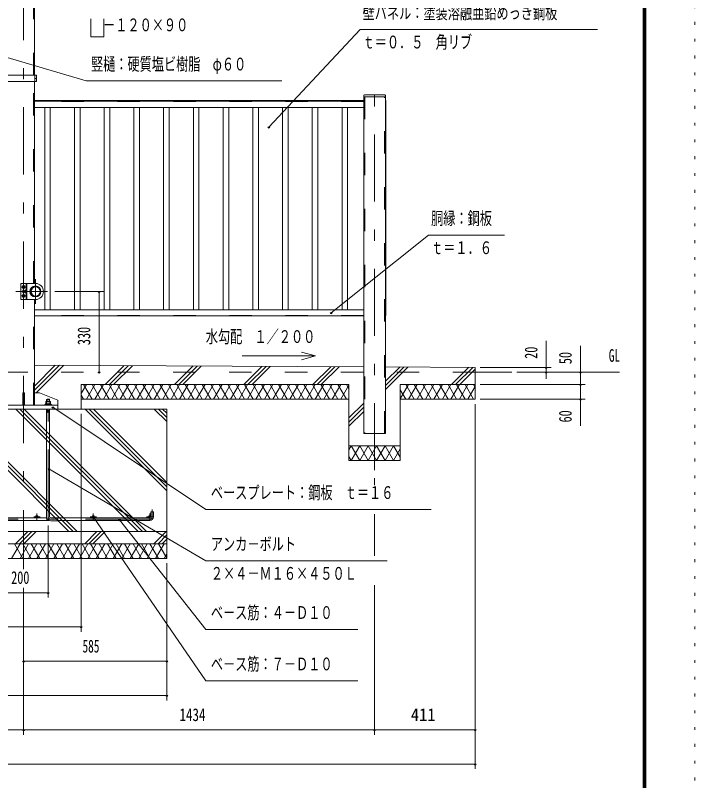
# Model space of a CAD drawing. Units: millimetres, scale not verified. Extents: x -34085 to 34091, y -14700 to 14700.
# Drawn here: x 24374 to 34091, y -4305 to 6636 of the extents above; entities that cross this region are included whole.
import ezdxf
from ezdxf.enums import TextEntityAlignment as Align

# ---------------------------------------------------------------- set-up
doc = ezdxf.new("R2010")
doc.units = ezdxf.units.MM
doc.header["$LTSCALE"] = 80
for name, pattern in [('USER2', [10, 4, -6]), ('USER3', [24, 12, -5, 2, -5]), ('USER4', [3, 0.5, -2.5])]:
    doc.linetypes.add(name, pattern=pattern)
for name, color, linetype, lineweight in [('0-6_2-02BOLD', 7, 'Continuous', 18), ('0-7_2-12HIDDEN', 3, 'USER2', 18), ('0-8_2-22CENTER', 3, 'USER3', 18), ('0-9_2-42THIN', 4, 'Continuous', 18), ('0-A_2-52DIM', 3, 'Continuous', 18), ('0-B_2-62HATCH', 2, 'Continuous', 18), ('0-C_F-F1PAPER', 5, 'Continuous', 18), ('0-D_F-E_J_ADD', 5, 'USER4', 18)]:
    doc.layers.add(name, color=color, linetype=linetype, lineweight=lineweight)
doc.styles.add('ＭＳ ゴシック', font='')
doc.styles.get('ＭＳ ゴシック').set_extended_font_data('MS Gothic')

msp = doc.modelspace()

# ---------------------------------------------------------------- linework, layer by layer
at = {"layer": '0-6_2-02BOLD'}
for p, q in [((24649.78, 7241.41), (24649.78, 5778.4)), ((24655.36, 5778.4), (24655.36, 5687.41)), ((24655.36, 5732.91), (24676.7, 5732.91)), ((24649.77, 5687.41), (24649.77, 2803.4)), ((29356.92, 5470.4), (29668.77, 5470.4)), ((29367.42, 5498.4), (29658.26, 5498.4)), ((29668.77, 5487.9), (29668.77, 657.9)), ((24649.76, 5417.9), (29356.92, 5417.9)), ((29356.92, 5406.7), (24649.76, 5406.7)), ((24649.76, 5319.2), (29356.92, 5319.2)), ((24528.84, 2803.4), (24528.84, 2572.4)), ((24493.84, 2698.01), (24481.6, 2698.01)), ((24481.6, 2677.8), (24493.84, 2677.8)), ((24511.34, 2698.4), (24493.84, 2698.4)), ((24493.84, 2677.4), (24511.34, 2677.4)), ((24528.84, 2698.01), (24513.11, 2698.01)), ((24513.11, 2677.8), (24528.84, 2677.8)), ((24587.63, 2698.4), (24583.79, 2698.4)), ((24583.79, 2677.4), (24587.63, 2677.4)), ((24649.77, 2572.4), (24649.77, 1063.9)), ((24649.77, 2426.8), (29356.92, 2426.8)), ((29356.92, 2337.9), (24649.77, 2337.9)), ((29356.92, 1610.84), (24649.77, 1634.25)), ((30951.34, 1602.9), (29668.77, 1609.28)), ((30951.34, 1532.9), (31476.34, 1532.9)), ((24483.35, 1063.9), (24483.35, 1238.9)), ((24864.85, 1142.98), (24822.85, 1142.98)), ((24826.68, 1114.29), (24826.68, 1082.45)), ((24861.02, 1082.45), (24861.02, 1114.29)), ((24982.28, 1133.9), (24982.28, 1063.9)), ((29145.44, 1147.9), (25316.34, 1147.9)), ((24822.85, 1007.9), (24822.85, -528.6)), ((24833.35, 1082.45), (24843.84, 1071.95)), ((24843.84, 1082.45), (24854.35, 1071.95)), ((24864.85, -528.6), (24864.85, 1007.9)), ((24983.85, 1063.9), (24983.85, 1007.9)), ((24864.85, 960.65), (24822.85, 960.65)), ((29145.44, 482.9), (29880.44, 482.9)), ((24125.45, -584.6), (24862.25, -584.6)), ((24826.68, -549.6), (24161.02, -549.6)), ((24983.85, -549.6), (26296.35, -549.6)), ((26296.35, -584.6), (24983.85, -584.6)), ((26541.35, -742.1), (21291.35, -742.1)), ((21291.35, -917.1), (26541.35, -917.1))]:
    msp.add_line(p, q, dxfattribs=at)
for points in [[(23435.11, 5778.4), (24676.7, 5778.4), (24676.7, 5687.41), (23435.11, 5687.41)], [(29668.87, 657.9), (29356.92, 657.9), (29356.92, 5487.9)], [(29668.77, 5417.9), (29675.59, 5417.9), (29675.59, 2343.5), (29668.77, 2343.5)], [(24661.84, 2803.4), (24451.85, 2803.4), (24451.85, 2572.4), (24661.84, 2572.4)], [(24528.84, 2667.7), (24513.11, 2667.7), (24511.34, 2670.75), (24511.34, 2705.05), (24513.11, 2708.11), (24528.84, 2708.11)], [(29880.44, 1147.9), (30951.34, 1147.9), (30951.34, 1602.9)], [(25316.34, 1007.9), (25316.34, 1357.9), (29145.44, 1357.9), (29145.44, 272.9), (29880.44, 272.9), (29880.44, 1357.9), (30951.34, 1357.9)], [(24483.35, 1238.9), (24504.35, 1238.9), (24504.35, 1063.9)], [(24649.77, 1238.9), (24719.77, 1238.9), (24982.28, 1133.9)], [(24809.5, 1082.45), (24809.5, 1114.29), (24814.98, 1117.45), (24872.72, 1117.45), (24878.2, 1114.29), (24878.2, 1082.45)], [(24864.85, 1117.45), (24864.85, 1142.98), (24857.85, 1149.98), (24829.85, 1149.98), (24822.85, 1142.98), (24822.85, 1117.45)], [(24983.85, 1063.9), (24003.85, 1063.9), (24003.85, 1007.9)], [(24794.85, 1063.9), (24794.85, 1071.95), (24892.85, 1071.95), (24892.85, 1063.9)], [(24881.47, 1071.95), (24881.47, 1082.45), (24806.23, 1082.45), (24806.23, 1071.95)], [(24882.35, -588.1), (24983.85, -588.1), (24983.85, -546.1), (24882.35, -546.1)], [(26313.85, -532.1), (26313.85, -462.1), (26348.85, -462.1), (26348.85, -532.1)]]:
    msp.add_lwpolyline(points, dxfattribs=at)
for points in [[(24493.83, 2730.69), (24476.34, 2740.8), (24476.34, 2761.01), (24493.84, 2771.11), (24511.34, 2761.01), (24511.34, 2740.8)], [(24476.34, 2614.8), (24493.83, 2604.69), (24511.34, 2614.8), (24511.34, 2635), (24493.84, 2645.11), (24476.34, 2635)], [(24481.6, 2667.7), (24493.84, 2667.7), (24493.84, 2708.11), (24481.6, 2708.11), (24479.84, 2705.05), (24479.84, 2670.75)], [(24587.63, 2677.41), (24587.63, 2698.4), (24591.13, 2694.9), (24591.13, 2680.9)], [(26541.35, -1127.1), (26541.35, 1007.9), (21291.35, 1007.9), (21291.35, -1127.1)]]:
    msp.add_lwpolyline(points, close=True, dxfattribs=at)
for centre, radius in [((24493.84, 2750.9), 21.88), ((24493.84, 2750.9), 17.15), ((24661.84, 2687.9), 78.75), ((24665.87, 2687.9), 74.72), ((24665.87, 2687.9), 66.67), ((24493.84, 2624.9), 21.88), ((24493.84, 2624.9), 17.15), ((24682.85, -532.1), 17.5), ((25489.6, -532.1), 17.5), ((26296.35, -532.1), 17.5)]:
    msp.add_circle(centre, radius, dxfattribs=at)
for centre, radius, start, end in [((29367.42, 5487.9), 10.5, 90, 180), ((29658.26, 5487.9), 10.5, 0, 90), ((24661.84, 2687.9), 115.5, 270, 90), ((24487.94, 2703.06), 8.11, 180, 218.54623), ((24509.62, 2687.91), 29.79, 160.17088, 199.83133), ((24487.95, 2672.75), 8.11, 141.46857, 180), ((24541.12, 2687.9), 29.79, 160.16867, 199.82912), ((24519.45, 2703.06), 8.11, 180, 218.53143), ((24519.45, 2672.75), 8.11, 141.45377, 180), ((24818.08, 1104.21), 13.24, 49.57011, 90), ((24843.84, 1069.23), 48.23, 69.13594, 110.86407), ((24869.61, 1104.21), 13.24, 90, 130.4299), ((24882.35, -528.6), 59.5, 180, 270), ((24882.35, -528.6), 17.5, 180, 270), ((26296.35, -532.1), 52.5, 270, 0)]:
    msp.add_arc(centre, radius, start, end, dxfattribs=at)
at = {"layer": '0-7_2-12HIDDEN'}
for p, q in [((24635.07, 5778.4), (24635.07, 7241.41)), ((24635.07, 2803.4), (24635.07, 5687.41)), ((29371.62, 5470.4), (29371.62, 657.9)), ((29654.07, 657.9), (29654.07, 5470.4)), ((24649.76, 5412.3), (29356.92, 5412.3)), ((29356.92, 5402.5), (24649.76, 5402.5)), ((29671.39, 5417.9), (29671.39, 2343.5)), ((24540.04, 2572.4), (24540.04, 2803.4)), ((24635.07, 1063.9), (24635.07, 2572.4)), ((29356.92, 2343.5), (24649.77, 2343.5)), ((30951.34, 1532.9), (16881.34, 1532.9))]:
    msp.add_line(p, q, dxfattribs=at)
at = {"layer": '0-8_2-22CENTER'}
for p, q in [((24493.85, 7241.41), (24493.85, -1281.07)), ((29512.85, 132.9), (29512.85, 5775.85)), ((24661.84, 2512.9), (24661.84, 2862.9)), ((24537.59, 2750.9), (24450.09, 2750.9)), ((24381.84, 2687.9), (24836.83, 2687.9)), ((24447.8, 2624.9), (24537.59, 2624.9)), ((24843.84, -528.6), (24843.84, 1191.98)), ((26331.35, -532.1), (26331.35, -427.1)), ((24728.35, -532.1), (24637.34, -532.1)), ((24682.85, -577.6), (24682.85, -486.6)), ((25535.1, -532.1), (25444.1, -532.1)), ((25489.6, -577.6), (25489.6, -486.6)), ((26341.85, -532.1), (26250.85, -532.1)), ((26296.35, -577.6), (26296.35, -486.6)), ((21536.36, -567.1), (26296.35, -567.1))]:
    msp.add_line(p, q, dxfattribs=at)
for centre, radius, start, end in [((24882.35, -528.6), 38.5, 180, 270), ((26296.35, -532.1), 35, 270, 0)]:
    msp.add_arc(centre, radius, start, end, dxfattribs=at)
at = {"layer": '0-9_2-42THIN'}
for p, q in [((24794.84, 5319.2), (24794.84, 2426.8)), ((24875.34, 2426.8), (24875.34, 5319.2)), ((25220.09, 5319.2), (25220.09, 2426.8)), ((25300.59, 2426.8), (25300.59, 5319.2)), ((25645.34, 5319.2), (25645.34, 2426.8)), ((25725.84, 2426.8), (25725.84, 5319.2)), ((26070.59, 5319.2), (26070.59, 2426.8)), ((26151.09, 2426.8), (26151.09, 5319.2)), ((26495.84, 5319.2), (26495.84, 2426.8)), ((26576.34, 2426.8), (26576.34, 5319.2)), ((26921.09, 5319.2), (26921.09, 2426.8)), ((27001.59, 2426.8), (27001.59, 5319.2)), ((27346.34, 5319.2), (27346.34, 2426.8)), ((27426.84, 2426.8), (27426.84, 5319.2)), ((27771.59, 5319.2), (27771.59, 2426.8)), ((27852.09, 2426.8), (27852.09, 5319.2)), ((28196.84, 5319.2), (28196.84, 2426.8)), ((28277.34, 2426.8), (28277.34, 5319.2)), ((28622.09, 5319.2), (28622.09, 2426.8)), ((28702.59, 2426.8), (28702.59, 5319.2)), ((29047.34, 5319.2), (29047.34, 2426.8)), ((29127.84, 2426.8), (29127.84, 5319.2)), ((24493.84, 2695.6), (24511.34, 2695.6)), ((24511.34, 2680.2), (24493.84, 2680.2)), ((24590.44, 2695.6), (24583.46, 2695.6)), ((24583.46, 2680.2), (24590.44, 2680.2)), ((24828.1, 1148.23), (24828.1, 1117.45)), ((24859.6, 1117.45), (24859.6, 1148.23))]:
    msp.add_line(p, q, dxfattribs=at)
for points in [[(24822.85, 951.56), (24828.1, 960.65), (24828.1, 1007.9)], [(24859.6, 1007.9), (24859.6, 960.65), (24864.85, 951.56)]]:
    msp.add_lwpolyline(points, dxfattribs=at)
at = {"layer": '0-A_2-52DIM'}
for p, q in [((29306.35, 6432.9), (27999.41, 5038.52)), ((32701.34, 6432.9), (29306.35, 6432.9)), ((28013.41, 5038.52), (27985.41, 5038.52)), ((28891.51, 2381.95), (30286.34, 3492.9)), ((30286.34, 3492.91), (31371.34, 3492.91)), ((24941.84, 2687.9), (25641.84, 2687.9)), ((25585.84, 2687.9), (25557.84, 2687.9)), ((25571.84, 2687.9), (25571.84, 1532.9)), ((28905.51, 2381.95), (28877.51, 2381.95)), ((31966.34, 1438.97), (31966.34, 1980.9)), ((32456.35, 1910.9), (32456.35, 769.9)), ((28466.24, 1713.33), (28669.09, 1767.69)), ((25585.84, 1532.9), (25557.84, 1532.9)), ((31021.34, 1602.9), (32036.34, 1602.9)), ((33016.35, 1532.9), (31546.34, 1532.9)), ((31980.34, 1602.9), (31952.34, 1602.9)), ((31980.34, 1532.9), (31952.34, 1532.9)), ((32470.35, 1532.9), (32442.35, 1532.9)), ((32526.34, 1357.9), (31021.34, 1357.9)), ((32470.35, 1357.9), (32442.35, 1357.9)), ((31021.34, 1147.9), (32526.34, 1147.9)), ((32470.35, 1147.9), (32442.35, 1147.9)), ((24925.75, 1034.8), (24897.75, 1034.8)), ((30951.35, -4137.1), (30951.35, 1077.9)), ((25316.34, -2177.1), (25316.34, 937.9)), ((24869.14, 154.53), (24841.14, 154.53)), ((27101.35, -1162.1), (24855.14, 154.53)), ((29512.85, -82.53), (29512.85, 20.87)), ((25509.05, -539.65), (25481.05, -539.65)), ((27101.35, -2877.1), (25495.05, -539.65)), ((29512.85, -1092.09), (29512.85, -496.78)), ((25878.53, -575.3), (25850.53, -575.3)), ((25864.53, -575.3), (27101.35, -2142.1)), ((24843.84, -1687.1), (24843.84, -658.44)), ((26541.35, -3157.1), (26541.35, -1197.1)), ((27101.35, -1162.1), (29691.35, -1162.1)), ((29512.85, -1512.1), (29512.85, -3647.1)), ((24143.85, -1617.1), (24843.84, -1617.1)), ((24493.85, -1547.1), (24493.85, -3647.1)), ((24857.84, -1617.1), (24829.84, -1617.1)), ((22516.35, -2107.1), (25316.34, -2107.1)), ((25330.34, -2107.1), (25302.34, -2107.1)), ((27101.35, -2142.1), (29271.34, -2142.1)), ((24507.85, -2597.1), (24479.85, -2597.1)), ((24493.85, -2597.1), (26541.35, -2597.1)), ((26555.35, -2597.1), (26527.35, -2597.1)), ((29271.34, -2877.1), (27101.35, -2877.1)), ((21291.35, -3087.1), (26541.35, -3087.1)), ((26555.35, -3087.1), (26527.35, -3087.1)), ((30951.35, -3577.1), (16881.36, -3577.1)), ((24507.85, -3577.1), (24479.85, -3577.1)), ((29526.85, -3577.1), (29498.85, -3577.1)), ((30965.35, -3577.1), (30937.35, -3577.1)), ((16881.36, -4067.1), (30951.35, -4067.1)), ((30965.35, -4067.1), (30937.35, -4067.1))]:
    msp.add_line(p, q, dxfattribs=at)
for points in [[(25456.34, 6585.42), (25456.34, 6327.9), (25640.64, 6327.9), (25640.64, 6585.42)], [(28186.34, 5697.9), (25386.34, 5697.9), (23382.21, 6288.17)], [(27619.09, 1767.69), (28669.09, 1767.69), (28466.24, 1822.04)], [(24911.75, 1034.8), (27101.35, -427.1), (30321.35, -427.1)]]:
    msp.add_lwpolyline(points, dxfattribs=at)
for centre in [(27999.41, 5038.52), (25571.84, 2687.9), (28891.51, 2381.95), (25571.84, 1532.9), (31966.34, 1602.9), (31966.34, 1532.9), (32456.35, 1532.9), (32456.35, 1357.9), (32456.35, 1147.9), (24911.75, 1034.8), (24855.14, 154.53), (25495.05, -539.65), (25864.53, -575.3), (24843.84, -1617.1), (25316.34, -2107.1), (24493.85, -2597.1), (26541.35, -2597.1), (26541.35, -3087.1), (24493.85, -3577.1), (29512.85, -3577.1), (30951.35, -3577.1), (30951.35, -4067.1)]:
    msp.add_arc(centre, 14, 180, 0, dxfattribs=at)
at = {"layer": '0-B_2-62HATCH'}
for p, q in [((24649.77, 1335.78), (24946.77, 1632.78)), ((25005.87, 1632.48), (24649.77, 1276.38)), ((24671.69, 1238.9), (25064.98, 1632.19)), ((25931.82, 1627.88), (25661.85, 1357.9)), ((25990.92, 1627.58), (25721.24, 1357.9)), ((25780.64, 1357.9), (26050.02, 1627.29)), ((26651.8, 1357.9), (26916.87, 1622.97)), ((26711.2, 1357.9), (26975.97, 1622.68)), ((27035.08, 1622.39), (26770.6, 1357.9)), ((27641.75, 1357.9), (27901.91, 1618.07)), ((27961.02, 1617.78), (27701.14, 1357.9)), ((28020.12, 1617.49), (27760.54, 1357.9)), ((28631.7, 1357.9), (28886.97, 1613.17)), ((28946.06, 1612.88), (28691.09, 1357.9)), ((28750.49, 1357.9), (29005.17, 1612.59)), ((29668.77, 1405.03), (29872.01, 1608.27)), ((29931.12, 1607.98), (29668.77, 1345.63)), ((29668.77, 1286.23), (29990.22, 1607.68)), ((30611.59, 1357.9), (30857.06, 1603.37)), ((30916.16, 1603.08), (30670.99, 1357.9)), ((30730.38, 1357.9), (30951.34, 1578.86)), ((25391.47, 1357.9), (25316.34, 1227.79)), ((25472.3, 1147.9), (25351.05, 1357.9)), ((25391.47, 1147.9), (25512.71, 1357.9)), ((25472.3, 1357.9), (25593.54, 1147.9)), ((25633.96, 1357.9), (25512.71, 1147.9)), ((25714.78, 1147.9), (25593.54, 1357.9)), ((25633.96, 1147.9), (25755.19, 1357.9)), ((25714.78, 1357.9), (25836.02, 1147.9)), ((25876.44, 1357.9), (25755.19, 1147.9)), ((25957.27, 1147.9), (25836.02, 1357.9)), ((25876.44, 1147.9), (25997.68, 1357.9)), ((25957.27, 1357.9), (26078.51, 1147.9)), ((26118.93, 1357.9), (25997.68, 1147.9)), ((26199.76, 1147.9), (26078.52, 1357.9)), ((26118.93, 1147.9), (26240.17, 1357.9)), ((26199.76, 1357.9), (26321, 1147.9)), ((26361.41, 1357.9), (26240.17, 1147.9)), ((26442.24, 1147.9), (26321.01, 1357.9)), ((26361.41, 1147.9), (26482.65, 1357.9)), ((26442.24, 1357.9), (26563.49, 1147.9)), ((26603.9, 1357.9), (26482.66, 1147.9)), ((26684.73, 1147.9), (26563.49, 1357.9)), ((26603.9, 1147.9), (26725.15, 1357.9)), ((26805.98, 1147.9), (26684.73, 1357.9)), ((26846.39, 1357.9), (26725.15, 1147.9)), ((26805.98, 1357.9), (26927.22, 1147.9)), ((26967.64, 1357.9), (26846.39, 1147.9)), ((27048.46, 1147.9), (26927.22, 1357.9)), ((26967.64, 1147.9), (27088.87, 1357.9)), ((27048.46, 1357.9), (27169.71, 1147.9)), ((27210.12, 1357.9), (27088.88, 1147.9)), ((27290.95, 1147.9), (27169.7, 1357.9)), ((27210.12, 1147.9), (27331.36, 1357.9)), ((27290.95, 1357.9), (27412.19, 1147.9)), ((27452.61, 1357.9), (27331.36, 1147.9)), ((27533.44, 1147.9), (27412.19, 1357.9)), ((27452.61, 1147.9), (27573.85, 1357.9)), ((27533.44, 1357.9), (27654.68, 1147.9)), ((27695.09, 1357.9), (27573.85, 1147.9)), ((27775.92, 1147.9), (27654.69, 1357.9)), ((27695.09, 1147.9), (27816.33, 1357.9)), ((27775.92, 1357.9), (27897.17, 1147.9)), ((27937.58, 1357.9), (27816.34, 1147.9)), ((28018.41, 1147.9), (27897.17, 1357.9)), ((27937.58, 1147.9), (28058.83, 1357.9)), ((28018.41, 1357.9), (28139.66, 1147.9)), ((28180.07, 1357.9), (28058.83, 1147.9)), ((28260.9, 1147.9), (28139.66, 1357.9)), ((28180.07, 1147.9), (28301.32, 1357.9)), ((28260.9, 1357.9), (28382.14, 1147.9)), ((28422.55, 1357.9), (28301.32, 1147.9)), ((28503.38, 1147.9), (28382.14, 1357.9)), ((28422.55, 1147.9), (28543.8, 1357.9)), ((28503.39, 1357.9), (28624.63, 1147.9)), ((28665.04, 1357.9), (28543.8, 1147.9)), ((28745.87, 1147.9), (28624.63, 1357.9)), ((28665.04, 1147.9), (28786.29, 1357.9)), ((28867.12, 1147.9), (28745.88, 1357.9)), ((28907.53, 1357.9), (28786.29, 1147.9)), ((28867.12, 1357.9), (28988.37, 1147.9)), ((29028.77, 1357.9), (28907.54, 1147.9)), ((29109.6, 1147.9), (28988.37, 1357.9)), ((29028.77, 1147.9), (29145.44, 1349.97)), ((29109.6, 1357.9), (29145.44, 1295.84)), ((29998.72, 1357.9), (29880.44, 1153.03)), ((30079.56, 1147.9), (29958.31, 1357.9)), ((29998.73, 1147.9), (30119.97, 1357.9)), ((30079.56, 1357.9), (30200.8, 1147.9)), ((30241.21, 1357.9), (30119.97, 1147.9)), ((30322.05, 1147.9), (30200.8, 1357.9)), ((30241.22, 1147.9), (30362.45, 1357.9)), ((30322.05, 1357.9), (30443.28, 1147.9)), ((30483.7, 1357.9), (30362.45, 1147.9)), ((30564.53, 1147.9), (30443.28, 1357.9)), ((30483.7, 1147.9), (30604.94, 1357.9)), ((30685.77, 1147.9), (30564.53, 1357.9)), ((30726.19, 1357.9), (30604.94, 1147.9)), ((30685.77, 1357.9), (30807.02, 1147.9)), ((30847.43, 1357.9), (30726.19, 1147.9)), ((30928.26, 1147.9), (30807.02, 1357.9)), ((30847.43, 1147.9), (30951.34, 1327.88)), ((30951.34, 1317.92), (30928.27, 1357.9)), ((25316.34, 1208.02), (25351.05, 1147.9)), ((29880.44, 1282.78), (29958.31, 1147.9)), ((23392, 1007.9), (25142, -742.1)), ((25201.4, -742.1), (23451.39, 1007.9)), ((23510.79, 1007.9), (25260.79, -742.1)), ((26131.95, -742.1), (24381.95, 1007.9)), ((24441.35, 1007.9), (26191.34, -742.1)), ((26250.74, -742.1), (24500.75, 1007.9)), ((25316.34, 1012.4), (25311.86, 1007.9)), ((25371.9, 1007.9), (26541.35, -161.55)), ((26541.35, -102.15), (25431.29, 1007.9)), ((25490.69, 1007.9), (26541.35, -42.75)), ((26361.85, 1007.9), (26541.35, 828.4)), ((26541.35, 887.8), (26421.25, 1007.9)), ((26480.64, 1007.9), (26541.35, 947.2)), ((29356.92, 1093.18), (29145.44, 881.71)), ((29145.44, 822.3), (29356.92, 1033.78)), ((29356.92, 974.38), (29145.44, 762.9)), ((29178.92, 482.9), (29145.44, 424.9)), ((29300.16, 272.9), (29178.92, 482.9)), ((29178.92, 272.9), (29300.16, 482.9)), ((29421.41, 482.9), (29300.16, 272.9)), ((29542.65, 272.9), (29421.41, 482.9)), ((29145.44, 330.89), (29178.92, 272.9)), ((24376.8, -917.1), (24551.8, -742.1)), ((24611.2, -742.1), (24436.2, -917.1)), ((24495.59, -917.1), (24670.59, -742.1)), ((25366.75, -917.1), (25541.75, -742.1)), ((25426.15, -917.1), (25601.15, -742.1)), ((25660.54, -742.1), (25485.55, -917.1)), ((26531.7, -742.1), (26356.7, -917.1)), ((26541.35, -791.85), (26416.1, -917.1)), ((26475.49, -917.1), (26541.35, -851.24)), ((24441.73, -917.1), (24320.48, -1127.1)), ((24360.9, -917.1), (24482.15, -1127.1)), ((24441.73, -1127.1), (24562.98, -917.1)), ((24603.39, -1127.1), (24482.15, -917.1)), ((24684.21, -917.1), (24562.98, -1127.1)), ((24603.39, -917.1), (24724.63, -1127.1)), ((24684.21, -1127.1), (24805.46, -917.1)), ((24845.87, -1127.1), (24724.63, -917.1)), ((24926.7, -917.1), (24805.46, -1127.1)), ((24845.87, -917.1), (24967.12, -1127.1)), ((24926.7, -1127.1), (25047.95, -917.1)), ((25088.36, -1127.1), (24967.12, -917.1)), ((25169.19, -917.1), (25047.95, -1127.1)), ((25088.36, -917.1), (25209.61, -1127.1)), ((25169.19, -1127.1), (25290.44, -917.1)), ((25209.61, -917.1), (25330.86, -1127.1)), ((25290.44, -1127.1), (25411.67, -917.1)), ((25452.09, -1127.1), (25330.85, -917.1)), ((25532.92, -917.1), (25411.67, -1127.1)), ((25573.33, -1127.1), (25452.09, -917.1)), ((25654.16, -917.1), (25532.92, -1127.1)), ((25573.33, -917.1), (25694.58, -1127.1)), ((25654.16, -1127.1), (25775.41, -917.1)), ((25815.83, -1127.1), (25694.58, -917.1)), ((25896.66, -917.1), (25775.41, -1127.1)), ((25815.83, -917.1), (25937.07, -1127.1)), ((25896.66, -1127.1), (26017.89, -917.1)), ((26058.31, -1127.1), (25937.07, -917.1)), ((26139.14, -917.1), (26017.89, -1127.1)), ((26058.31, -917.1), (26179.55, -1127.1)), ((26139.14, -1127.1), (26260.38, -917.1)), ((26300.8, -1127.1), (26179.55, -917.1)), ((26381.63, -917.1), (26260.38, -1127.1)), ((26300.8, -917.1), (26422.04, -1127.1)), ((26381.63, -1127.1), (26502.87, -917.1)), ((26422.04, -917.1), (26541.35, -1123.74)), ((26502.87, -1127.1), (26541.35, -1060.45))]:
    msp.add_line(p, q, dxfattribs=at)
for points in [[(29300.16, 482.9), (29421.41, 272.9), (29542.65, 482.9), (29663.89, 272.9), (29785.14, 482.9), (29880.44, 317.83)], [(29880.44, 437.98), (29785.14, 272.9), (29663.89, 482.9), (29542.65, 272.9)]]:
    msp.add_lwpolyline(points, dxfattribs=at)
at = {"layer": '0-C_F-F1PAPER'}
for points in [[(33391.46, -14000), (33391.46, 14140), (-6788.54, 14140), (-6788.54, -14000)], [(33387.96, -13996.5), (33387.96, 14136.5), (-6785.04, 14136.5), (-6785.04, -13996.5)], [(33384.46, -13993), (-6781.54, -13993), (-6781.54, 14133), (33384.46, 14133)], [(33380.96, -13989.5), (33380.96, 14129.5), (-6778.04, 14129.5), (-6778.04, -13989.5)], [(33377.46, -13986), (-6774.54, -13986), (-6774.54, 14126), (33377.46, 14126)], [(33373.96, -13982.5), (33373.96, 14122.5), (-6771.04, 14122.5), (-6771.04, -13982.5)], [(33370.46, -13979), (-6767.54, -13979), (-6767.54, 14119), (33370.46, 14119)], [(33366.96, -13975.5), (33366.96, 14115.5), (-6764.04, 14115.5), (-6764.04, -13975.5)], [(33363.46, -13972), (33363.46, 14112), (-6760.54, 14112), (-6760.54, -13972)], [(33359.96, -13968.5), (33359.96, 14108.5), (-6757.04, 14108.5), (-6757.04, -13968.5)], [(33356.46, -13965), (-6753.54, -13965), (-6753.54, 14105), (33356.46, 14105)]]:
    msp.add_lwpolyline(points, close=True, dxfattribs=at)
at = {"layer": '0-D_F-E_J_ADD'}
msp.add_lwpolyline([(34091.46, -14700), (-7488.54, -14700), (-7488.54, 14700), (34091.46, 14700)], close=True, dxfattribs=at)

# ---------------------------------------------------------------- texts
at = {"layer": '0-A_2-52DIM', "color": 7, "style": 'ＭＳ ゴシック'}
for s, width, p in [('壁パネル：塗装溶融亜鉛めっき鋼板', 0.7, (29341.35, 6527.78)), ('\u3000－１２０×９０', 0.7, (25456.34, 6352.77)), ('ｔ＝０．５\u3000角リブ', 0.7, (29341.34, 6107.78)), ('竪樋：硬質塩ビ樹脂\u3000φ６０', 0.7, (25456.34, 5792.78)), ('胴縁：鋼板', 0.7, (30321.34, 3587.78)), ('ｔ＝１．６', 0.7, (30321.34, 3167.78)), ('水勾配\u3000１／２００', 0.7, (27098.94, 1897.56)), ('GL', 0.65, (32862.34, 1627.77)), ('ベースプレート：鋼板\u3000ｔ＝１６', 0.7, (27171.35, -332.23)), ('アンカ－ボルト', 0.7, (27171.35, -1067.22)), ('200', 0.7, (24315.68, -1547.1)), ('２×４－Ｍ１６×４５０Ｌ', 0.7, (27171.35, -1487.22)), ('ベ－ス筋：４－Ｄ１０', 0.7, (27171.34, -2047.23)), ('585', 0.65, (25335.75, -2527.1)), ('ベ－ス筋：７－Ｄ１０', 0.7, (27171.34, -2782.22)), ('1434', 0.75, (26722.62, -3507.1)), ('411', 0.95, (30031.59, -3507.1))]:
    msp.add_text(s, height=182.3, dxfattribs=dict(at, width=width)).set_placement(p, align=Align.BOTTOM_LEFT)
at = {"layer": '0-A_2-52DIM', "color": 7, "style": 'ＭＳ ゴシック', "width": 0.7}
for s, p in [('330', (25501.85, 1921.65)), ('20', (31896.34, 1725.66)), ('50', (32386.35, 1649.5)), ('60', (32386.35, 815.94))]:
    msp.add_text(s, height=182.3, rotation=90, dxfattribs=at).set_placement(p, align=Align.BOTTOM_LEFT)

doc.saveas('drawing.dxf')
